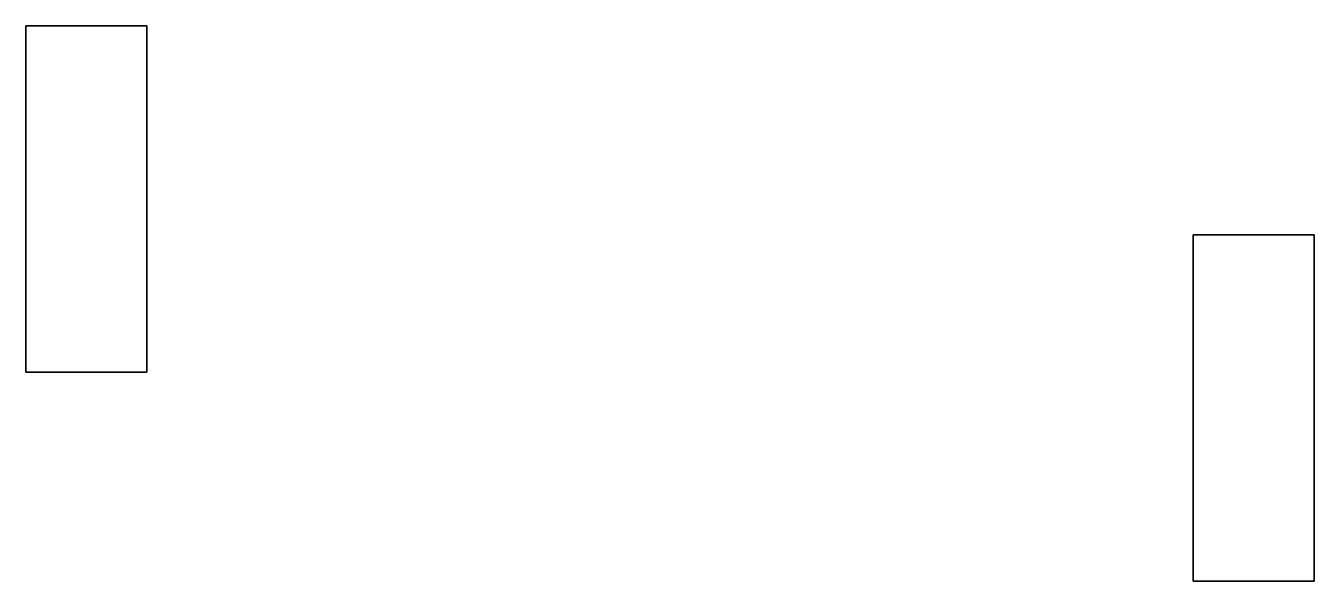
# Model space of a CAD drawing. Extents: x 145 to 219.4, y 82.9 to 115.
import ezdxf

# ---------------------------------------------------------------- set-up
doc = ezdxf.new("R2010")
doc.units = 0

msp = doc.modelspace()

# ---------------------------------------------------------------- linework, layer by layer
at = {"color": 7, "lineweight": 35}
for p, q in [((145, 95), (145, 115)), ((152, 95), (152, 115)), ((212.411926, 82.94043), (212.411926, 102.94043)), ((219.411926, 82.94043), (219.411926, 102.94043))]:
    msp.add_line(p, q, dxfattribs=at)
at = {"color": 7, "lineweight": 35, "ltscale": 0.175}
for p, q in [((152, 115), (145, 115)), ((219.411926, 102.94043), (212.411926, 102.94043)), ((152, 95), (145, 95)), ((219.411926, 82.94043), (212.411926, 82.94043))]:
    msp.add_line(p, q, dxfattribs=at)

doc.saveas('drawing.dxf')
